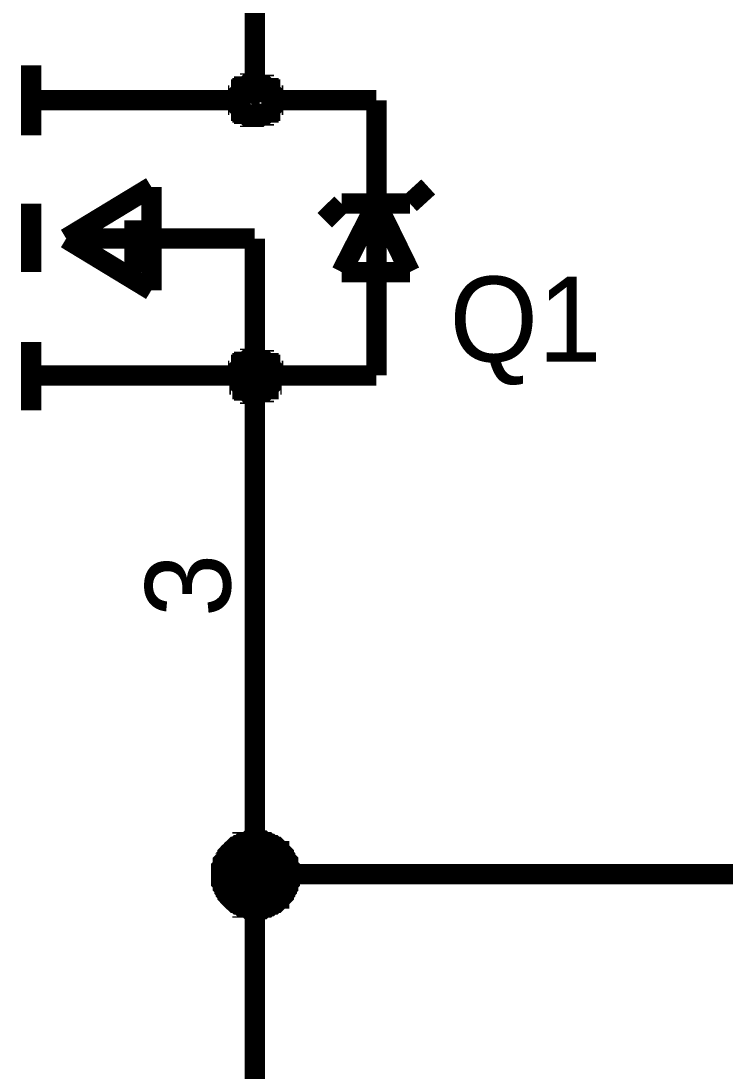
# Model space of a CAD drawing. Header units: millimetres. Extents: x 0 to 800, y 0 to 567.
# Drawn here: x 393.47 to 403.85, y 527.3 to 542.77 of the extents above; entities that cross this region are included whole.
import ezdxf

# ---------------------------------------------------------------- set-up
doc = ezdxf.new("R2010")
doc.units = ezdxf.units.MM
doc.layers.add('Sheet', color=255, linetype='Continuous')

msp = doc.modelspace()

# ---------------------------------------------------------------- linework, layer by layer
at = {"layer": 'Sheet'}
for points, const_width in [([(396.914, 542.117), (396.914, 547.202)], 0.3), ([(396.914, 541.602), (396.914, 542.364)], 0.3), ([(393.621, 541.087), (393.621, 542.117)], 0.3), ([(396.914, 541.602), (396.914, 542.117)], 0.3), ([(396.668, 541.602), (396.668, 541.625), (396.668, 541.625), (396.668, 541.647), (396.668, 541.647), (396.668, 541.669), (396.69, 541.669), (396.69, 541.692), (396.69, 541.692), (396.69, 541.714), (396.69, 541.714), (396.713, 541.737), (396.713, 541.737), (396.713, 541.759), (396.735, 541.759), (396.735, 541.759), (396.735, 541.781), (396.757, 541.781), (396.757, 541.781), (396.757, 541.804), (396.78, 541.804), (396.78, 541.804), (396.802, 541.826), (396.802, 541.826), (396.825, 541.826), (396.825, 541.826), (396.847, 541.826), (396.847, 541.849), (396.869, 541.849), (396.869, 541.849), (396.892, 541.849), (396.892, 541.849), (396.914, 541.849)], 0.3), ([(396.914, 541.849), (396.914, 541.849)], 0.3), ([(396.914, 541.849), (396.937, 541.849), (396.937, 541.849), (396.959, 541.849), (396.981, 541.849), (396.981, 541.849), (397.004, 541.826), (397.004, 541.826), (397.026, 541.826), (397.026, 541.826), (397.049, 541.826), (397.049, 541.804), (397.071, 541.804), (397.071, 541.804), (397.093, 541.781), (397.093, 541.781), (397.116, 541.781), (397.116, 541.759), (397.116, 541.759), (397.138, 541.759), (397.138, 541.737), (397.138, 541.737), (397.161, 541.714), (397.161, 541.714), (397.161, 541.692), (397.161, 541.692), (397.161, 541.669), (397.183, 541.669), (397.183, 541.647), (397.183, 541.647), (397.183, 541.625), (397.183, 541.625), (397.183, 541.602)], 0.3), ([(393.621, 541.602), (396.914, 541.602)], 0.3), ([(396.914, 541.356), (396.892, 541.356), (396.892, 541.356), (396.869, 541.356), (396.869, 541.356), (396.847, 541.356), (396.847, 541.378), (396.825, 541.378), (396.825, 541.378), (396.802, 541.378), (396.802, 541.378), (396.78, 541.401), (396.78, 541.401), (396.757, 541.401), (396.757, 541.423), (396.757, 541.423), (396.735, 541.423), (396.735, 541.445), (396.735, 541.445), (396.713, 541.445), (396.713, 541.468), (396.713, 541.468), (396.69, 541.49), (396.69, 541.49), (396.69, 541.513), (396.69, 541.513), (396.69, 541.535), (396.668, 541.535), (396.668, 541.557), (396.668, 541.557), (396.668, 541.58), (396.668, 541.58), (396.668, 541.602)], 0.3), ([(396.668, 541.602), (396.668, 541.602)], 0.3), ([(398.706, 541.602), (396.914, 541.602)], 0.3), ([(397.183, 541.602), (397.183, 541.58), (397.183, 541.58), (397.183, 541.557), (397.183, 541.557), (397.183, 541.535), (397.161, 541.535), (397.161, 541.513), (397.161, 541.513), (397.161, 541.49), (397.161, 541.49), (397.138, 541.468), (397.138, 541.468), (397.138, 541.445), (397.116, 541.445), (397.116, 541.445), (397.116, 541.423), (397.093, 541.423), (397.093, 541.423), (397.071, 541.401), (397.071, 541.401), (397.049, 541.401), (397.049, 541.378), (397.026, 541.378), (397.026, 541.378), (397.004, 541.378), (397.004, 541.378), (396.981, 541.356), (396.981, 541.356), (396.959, 541.356), (396.937, 541.356), (396.937, 541.356), (396.914, 541.356)], 0.3), ([(397.183, 541.602), (397.183, 541.602), (397.183, 541.602), (397.183, 541.602), (397.183, 541.602), (397.183, 541.602), (397.183, 541.602), (397.183, 541.602), (397.183, 541.602), (397.183, 541.602), (397.183, 541.602), (397.183, 541.602), (397.183, 541.602), (397.183, 541.602), (397.183, 541.602), (397.183, 541.602), (397.183, 541.602), (397.183, 541.602), (397.183, 541.602), (397.183, 541.602), (397.183, 541.602), (397.183, 541.602), (397.183, 541.602), (397.183, 541.602), (397.183, 541.602), (397.183, 541.602), (397.183, 541.602), (397.183, 541.602), (397.183, 541.602), (397.183, 541.602), (397.183, 541.602), (397.183, 541.602), (397.183, 541.602)], 0.3), ([(397.183, 541.602), (397.183, 541.602)], 0.3), ([(398.706, 537.548), (398.706, 541.602)], 0.3), ([(394.137, 539.564), (395.391, 540.325)], 0.3), ([(395.391, 540.325), (395.391, 538.802)], 0.3), ([(399.199, 540.079), (399.468, 540.325)], 0.3), ([(393.621, 540.079), (393.621, 539.071)], 0.3), ([(398.191, 540.079), (397.944, 539.833)], 0.3), ([(398.706, 540.079), (398.191, 539.071)], 0.3), ([(398.706, 540.079), (398.191, 540.079)], 0.3), ([(399.199, 539.071), (398.706, 540.079)], 0.3), ([(398.706, 540.079), (399.199, 540.079)], 0.3), ([(395.145, 539.833), (395.145, 539.071)], 0.3), ([(394.137, 539.564), (395.391, 538.802)], 0.3), ([(394.383, 539.564), (396.914, 539.564)], 0.3), ([(396.914, 539.564), (396.914, 537.033)], 0.3), ([(396.914, 539.564), (396.914, 538.041)], 0.3), ([(398.191, 539.071), (399.199, 539.071)], 0.3), ([(393.621, 538.041), (393.621, 537.033)], 0.3), ([(396.668, 537.548), (396.668, 537.57), (396.668, 537.57), (396.668, 537.593), (396.668, 537.593), (396.668, 537.615), (396.69, 537.615), (396.69, 537.638), (396.69, 537.638), (396.69, 537.66), (396.69, 537.66), (396.713, 537.682), (396.713, 537.682), (396.713, 537.705), (396.735, 537.705), (396.735, 537.705), (396.735, 537.727), (396.757, 537.727), (396.757, 537.727), (396.757, 537.75), (396.78, 537.75), (396.78, 537.75), (396.802, 537.772), (396.802, 537.772), (396.825, 537.772), (396.825, 537.772), (396.847, 537.772), (396.847, 537.794), (396.869, 537.794), (396.869, 537.794), (396.892, 537.794), (396.892, 537.794), (396.914, 537.794)], 0.3), ([(396.914, 537.794), (396.914, 537.794)], 0.3), ([(396.914, 537.794), (396.937, 537.794), (396.937, 537.794), (396.959, 537.794), (396.981, 537.794), (396.981, 537.794), (397.004, 537.772), (397.004, 537.772), (397.026, 537.772), (397.026, 537.772), (397.049, 537.772), (397.049, 537.75), (397.071, 537.75), (397.071, 537.75), (397.093, 537.727), (397.093, 537.727), (397.116, 537.727), (397.116, 537.705), (397.116, 537.705), (397.138, 537.705), (397.138, 537.682), (397.138, 537.682), (397.161, 537.66), (397.161, 537.66), (397.161, 537.638), (397.161, 537.638), (397.161, 537.615), (397.183, 537.615), (397.183, 537.593), (397.183, 537.593), (397.183, 537.57), (397.183, 537.57), (397.183, 537.548)], 0.3), ([(393.621, 537.548), (396.914, 537.548)], 0.3), ([(396.914, 537.279), (396.892, 537.279), (396.892, 537.279), (396.869, 537.279), (396.869, 537.279), (396.847, 537.279), (396.847, 537.302), (396.825, 537.302), (396.825, 537.302), (396.802, 537.302), (396.802, 537.302), (396.78, 537.324), (396.78, 537.324), (396.757, 537.324), (396.757, 537.346), (396.757, 537.346), (396.735, 537.346), (396.735, 537.369), (396.735, 537.369), (396.713, 537.391), (396.713, 537.391), (396.713, 537.414), (396.69, 537.414), (396.69, 537.436), (396.69, 537.436), (396.69, 537.458), (396.69, 537.458), (396.668, 537.481), (396.668, 537.481), (396.668, 537.503), (396.668, 537.526), (396.668, 537.526), (396.668, 537.548)], 0.3), ([(396.668, 537.548), (396.668, 537.548)], 0.3), ([(396.914, 537.548), (398.706, 537.548)], 0.3), ([(397.183, 537.548), (397.183, 537.526), (397.183, 537.526), (397.183, 537.503), (397.183, 537.481), (397.183, 537.481), (397.161, 537.458), (397.161, 537.458), (397.161, 537.436), (397.161, 537.436), (397.161, 537.414), (397.138, 537.414), (397.138, 537.391), (397.138, 537.391), (397.116, 537.369), (397.116, 537.369), (397.116, 537.346), (397.093, 537.346), (397.093, 537.346), (397.071, 537.324), (397.071, 537.324), (397.049, 537.324), (397.049, 537.302), (397.026, 537.302), (397.026, 537.302), (397.004, 537.302), (397.004, 537.302), (396.981, 537.279), (396.981, 537.279), (396.959, 537.279), (396.937, 537.279), (396.937, 537.279), (396.914, 537.279)], 0.3), ([(397.183, 537.548), (397.183, 537.548), (397.183, 537.548), (397.183, 537.548), (397.183, 537.548), (397.183, 537.548), (397.183, 537.548), (397.183, 537.548), (397.183, 537.548), (397.183, 537.548), (397.183, 537.548), (397.183, 537.548), (397.183, 537.548), (397.183, 537.548), (397.183, 537.548), (397.183, 537.548), (397.183, 537.548), (397.183, 537.548), (397.183, 537.548), (397.183, 537.548), (397.183, 537.548), (397.183, 537.548), (397.183, 537.548), (397.183, 537.548), (397.183, 537.548), (397.183, 537.548), (397.183, 537.548), (397.183, 537.548), (397.183, 537.548), (397.183, 537.548), (397.183, 537.548), (397.183, 537.548), (397.183, 537.548)], 0.3), ([(397.183, 537.548), (397.183, 537.548)], 0.3), ([(396.914, 537.033), (396.914, 531.948)], 0.3), ([(422.404, 530.851), (422.404, 530.201), (412.504, 530.201), (396.914, 530.201), (396.914, 531.948)], 0.3), ([(396.421, 530.201), (396.421, 530.224), (396.421, 530.246), (396.421, 530.268), (396.421, 530.291), (396.444, 530.313), (396.444, 530.336), (396.444, 530.38), (396.466, 530.403), (396.466, 530.403), (396.489, 530.425), (396.489, 530.448), (396.511, 530.47), (396.511, 530.492), (396.533, 530.515), (396.556, 530.537), (396.556, 530.537), (396.578, 530.56), (396.601, 530.582), (396.623, 530.604), (396.645, 530.604), (396.668, 530.627), (396.69, 530.627), (396.713, 530.649), (396.735, 530.649), (396.735, 530.672), (396.78, 530.672), (396.802, 530.672), (396.825, 530.694), (396.847, 530.694), (396.869, 530.694), (396.892, 530.694), (396.914, 530.694)], 0.3), ([(396.421, 530.201), (396.421, 530.224), (396.421, 530.246), (396.421, 530.268), (396.421, 530.291), (396.444, 530.313), (396.444, 530.336), (396.444, 530.38), (396.466, 530.403), (396.466, 530.403), (396.489, 530.425), (396.489, 530.448), (396.511, 530.47), (396.511, 530.492), (396.533, 530.515), (396.556, 530.537), (396.556, 530.537), (396.578, 530.56), (396.601, 530.582), (396.623, 530.604), (396.645, 530.604), (396.668, 530.627), (396.69, 530.627), (396.713, 530.649), (396.735, 530.649), (396.735, 530.672), (396.78, 530.672), (396.802, 530.672), (396.825, 530.694), (396.847, 530.694), (396.869, 530.694), (396.892, 530.694), (396.914, 530.694)], 0.3), ([(396.421, 530.201), (396.421, 530.224), (396.421, 530.246), (396.421, 530.268), (396.421, 530.291), (396.444, 530.313), (396.444, 530.336), (396.444, 530.38), (396.466, 530.403), (396.466, 530.403), (396.489, 530.425), (396.489, 530.448), (396.511, 530.47), (396.511, 530.492), (396.533, 530.515), (396.556, 530.537), (396.556, 530.537), (396.578, 530.56), (396.601, 530.582), (396.623, 530.604), (396.645, 530.604), (396.668, 530.627), (396.69, 530.627), (396.713, 530.649), (396.735, 530.649), (396.735, 530.672), (396.78, 530.672), (396.802, 530.672), (396.825, 530.694), (396.847, 530.694), (396.869, 530.694), (396.892, 530.694), (396.914, 530.694)], 0.3), ([(396.421, 530.201), (396.421, 530.224), (396.421, 530.246), (396.421, 530.268), (396.421, 530.291), (396.444, 530.313), (396.444, 530.336), (396.444, 530.38), (396.466, 530.403), (396.466, 530.403), (396.489, 530.425), (396.489, 530.448), (396.511, 530.47), (396.511, 530.492), (396.533, 530.515), (396.556, 530.537), (396.556, 530.537), (396.578, 530.56), (396.601, 530.582), (396.623, 530.604), (396.645, 530.604), (396.668, 530.627), (396.69, 530.627), (396.713, 530.649), (396.735, 530.649), (396.735, 530.672), (396.78, 530.672), (396.802, 530.672), (396.825, 530.694), (396.847, 530.694), (396.869, 530.694), (396.892, 530.694), (396.914, 530.694)], 0.3), ([(396.421, 530.201), (396.421, 530.224), (396.421, 530.246), (396.421, 530.268), (396.421, 530.291), (396.444, 530.313), (396.444, 530.336), (396.444, 530.38), (396.466, 530.403), (396.466, 530.403), (396.489, 530.425), (396.489, 530.448), (396.511, 530.47), (396.511, 530.492), (396.533, 530.515), (396.556, 530.537), (396.556, 530.537), (396.578, 530.56), (396.601, 530.582), (396.623, 530.604), (396.645, 530.604), (396.668, 530.627), (396.69, 530.627), (396.713, 530.649), (396.735, 530.649), (396.735, 530.672), (396.78, 530.672), (396.802, 530.672), (396.825, 530.694), (396.847, 530.694), (396.869, 530.694), (396.892, 530.694), (396.914, 530.694)], 0.0991), ([(396.421, 530.201), (396.421, 530.224), (396.421, 530.246), (396.421, 530.268), (396.421, 530.291), (396.444, 530.313), (396.444, 530.336), (396.444, 530.38), (396.466, 530.403), (396.466, 530.403), (396.489, 530.425), (396.489, 530.448), (396.511, 530.47), (396.511, 530.492), (396.533, 530.515), (396.556, 530.537), (396.556, 530.537), (396.578, 530.56), (396.601, 530.582), (396.623, 530.604), (396.645, 530.604), (396.668, 530.627), (396.69, 530.627), (396.713, 530.649), (396.735, 530.649), (396.735, 530.672), (396.78, 530.672), (396.802, 530.672), (396.825, 530.694), (396.847, 530.694), (396.869, 530.694), (396.892, 530.694), (396.914, 530.694)], 0.0991), ([(396.421, 530.201), (396.421, 530.224), (396.421, 530.246), (396.421, 530.268), (396.421, 530.291), (396.444, 530.313), (396.444, 530.336), (396.444, 530.38), (396.466, 530.403), (396.466, 530.403), (396.489, 530.425), (396.489, 530.448), (396.511, 530.47), (396.511, 530.492), (396.533, 530.515), (396.556, 530.537), (396.556, 530.537), (396.578, 530.56), (396.601, 530.582), (396.623, 530.604), (396.645, 530.604), (396.668, 530.627), (396.69, 530.627), (396.713, 530.649), (396.735, 530.649), (396.735, 530.672), (396.78, 530.672), (396.802, 530.672), (396.825, 530.694), (396.847, 530.694), (396.869, 530.694), (396.892, 530.694), (396.914, 530.694)], 0.0991), ([(396.421, 530.201), (396.421, 530.224), (396.421, 530.246), (396.421, 530.268), (396.421, 530.291), (396.444, 530.313), (396.444, 530.336), (396.444, 530.38), (396.466, 530.403), (396.466, 530.403), (396.489, 530.425), (396.489, 530.448), (396.511, 530.47), (396.511, 530.492), (396.533, 530.515), (396.556, 530.537), (396.556, 530.537), (396.578, 530.56), (396.601, 530.582), (396.623, 530.604), (396.645, 530.604), (396.668, 530.627), (396.69, 530.627), (396.713, 530.649), (396.735, 530.649), (396.735, 530.672), (396.78, 530.672), (396.802, 530.672), (396.825, 530.694), (396.847, 530.694), (396.869, 530.694), (396.892, 530.694), (396.914, 530.694)], 0.0991), ([(396.914, 530.694), (396.914, 530.694)], 0.3), ([(396.914, 530.694), (396.937, 530.694), (396.959, 530.694), (397.004, 530.694), (397.026, 530.694), (397.049, 530.672), (397.071, 530.672), (397.093, 530.672), (397.116, 530.649), (397.138, 530.649), (397.161, 530.627), (397.183, 530.627), (397.205, 530.604), (397.228, 530.604), (397.25, 530.582), (397.272, 530.56), (397.272, 530.537), (397.295, 530.537), (397.317, 530.515), (397.34, 530.492), (397.34, 530.47), (397.362, 530.448), (397.362, 530.425), (397.384, 530.403), (397.384, 530.403), (397.407, 530.38), (397.407, 530.336), (397.407, 530.313), (397.429, 530.291), (397.429, 530.268), (397.429, 530.246), (397.429, 530.224), (397.429, 530.201)], 0.3), ([(396.914, 530.694), (396.914, 530.694)], 0.3), ([(396.914, 530.694), (396.937, 530.694), (396.959, 530.694), (397.004, 530.694), (397.026, 530.694), (397.049, 530.672), (397.071, 530.672), (397.093, 530.672), (397.116, 530.649), (397.138, 530.649), (397.161, 530.627), (397.183, 530.627), (397.205, 530.604), (397.228, 530.604), (397.25, 530.582), (397.272, 530.56), (397.272, 530.537), (397.295, 530.537), (397.317, 530.515), (397.34, 530.492), (397.34, 530.47), (397.362, 530.448), (397.362, 530.425), (397.384, 530.403), (397.384, 530.403), (397.407, 530.38), (397.407, 530.336), (397.407, 530.313), (397.429, 530.291), (397.429, 530.268), (397.429, 530.246), (397.429, 530.224), (397.429, 530.201)], 0.3), ([(396.914, 530.694), (396.914, 530.694)], 0.3), ([(396.914, 530.694), (396.937, 530.694), (396.959, 530.694), (397.004, 530.694), (397.026, 530.694), (397.049, 530.672), (397.071, 530.672), (397.093, 530.672), (397.116, 530.649), (397.138, 530.649), (397.161, 530.627), (397.183, 530.627), (397.205, 530.604), (397.228, 530.604), (397.25, 530.582), (397.272, 530.56), (397.272, 530.537), (397.295, 530.537), (397.317, 530.515), (397.34, 530.492), (397.34, 530.47), (397.362, 530.448), (397.362, 530.425), (397.384, 530.403), (397.384, 530.403), (397.407, 530.38), (397.407, 530.336), (397.407, 530.313), (397.429, 530.291), (397.429, 530.268), (397.429, 530.246), (397.429, 530.224), (397.429, 530.201)], 0.3), ([(396.914, 530.694), (396.914, 530.694)], 0.3), ([(396.914, 530.694), (396.937, 530.694), (396.959, 530.694), (397.004, 530.694), (397.026, 530.694), (397.049, 530.672), (397.071, 530.672), (397.093, 530.672), (397.116, 530.649), (397.138, 530.649), (397.161, 530.627), (397.183, 530.627), (397.205, 530.604), (397.228, 530.604), (397.25, 530.582), (397.272, 530.56), (397.272, 530.537), (397.295, 530.537), (397.317, 530.515), (397.34, 530.492), (397.34, 530.47), (397.362, 530.448), (397.362, 530.425), (397.384, 530.403), (397.384, 530.403), (397.407, 530.38), (397.407, 530.336), (397.407, 530.313), (397.429, 530.291), (397.429, 530.268), (397.429, 530.246), (397.429, 530.224), (397.429, 530.201)], 0.3), ([(396.914, 530.694), (396.914, 530.694)], 0.0991), ([(396.914, 530.694), (396.937, 530.694), (396.959, 530.694), (397.004, 530.694), (397.026, 530.694), (397.049, 530.672), (397.071, 530.672), (397.093, 530.672), (397.116, 530.649), (397.138, 530.649), (397.161, 530.627), (397.183, 530.627), (397.205, 530.604), (397.228, 530.604), (397.25, 530.582), (397.272, 530.56), (397.272, 530.537), (397.295, 530.537), (397.317, 530.515), (397.34, 530.492), (397.34, 530.47), (397.362, 530.448), (397.362, 530.425), (397.384, 530.403), (397.384, 530.403), (397.407, 530.38), (397.407, 530.336), (397.407, 530.313), (397.429, 530.291), (397.429, 530.268), (397.429, 530.246), (397.429, 530.224), (397.429, 530.201)], 0.0991), ([(396.914, 530.694), (396.914, 530.694)], 0.0991), ([(396.914, 530.694), (396.937, 530.694), (396.959, 530.694), (397.004, 530.694), (397.026, 530.694), (397.049, 530.672), (397.071, 530.672), (397.093, 530.672), (397.116, 530.649), (397.138, 530.649), (397.161, 530.627), (397.183, 530.627), (397.205, 530.604), (397.228, 530.604), (397.25, 530.582), (397.272, 530.56), (397.272, 530.537), (397.295, 530.537), (397.317, 530.515), (397.34, 530.492), (397.34, 530.47), (397.362, 530.448), (397.362, 530.425), (397.384, 530.403), (397.384, 530.403), (397.407, 530.38), (397.407, 530.336), (397.407, 530.313), (397.429, 530.291), (397.429, 530.268), (397.429, 530.246), (397.429, 530.224), (397.429, 530.201)], 0.0991), ([(396.914, 530.694), (396.914, 530.694)], 0.0991), ([(396.914, 530.694), (396.937, 530.694), (396.959, 530.694), (397.004, 530.694), (397.026, 530.694), (397.049, 530.672), (397.071, 530.672), (397.093, 530.672), (397.116, 530.649), (397.138, 530.649), (397.161, 530.627), (397.183, 530.627), (397.205, 530.604), (397.228, 530.604), (397.25, 530.582), (397.272, 530.56), (397.272, 530.537), (397.295, 530.537), (397.317, 530.515), (397.34, 530.492), (397.34, 530.47), (397.362, 530.448), (397.362, 530.425), (397.384, 530.403), (397.384, 530.403), (397.407, 530.38), (397.407, 530.336), (397.407, 530.313), (397.429, 530.291), (397.429, 530.268), (397.429, 530.246), (397.429, 530.224), (397.429, 530.201)], 0.0991), ([(396.914, 530.694), (396.914, 530.694)], 0.0991), ([(396.914, 530.694), (396.937, 530.694), (396.959, 530.694), (397.004, 530.694), (397.026, 530.694), (397.049, 530.672), (397.071, 530.672), (397.093, 530.672), (397.116, 530.649), (397.138, 530.649), (397.161, 530.627), (397.183, 530.627), (397.205, 530.604), (397.228, 530.604), (397.25, 530.582), (397.272, 530.56), (397.272, 530.537), (397.295, 530.537), (397.317, 530.515), (397.34, 530.492), (397.34, 530.47), (397.362, 530.448), (397.362, 530.425), (397.384, 530.403), (397.384, 530.403), (397.407, 530.38), (397.407, 530.336), (397.407, 530.313), (397.429, 530.291), (397.429, 530.268), (397.429, 530.246), (397.429, 530.224), (397.429, 530.201)], 0.0991), ([(396.914, 529.686), (396.892, 529.686), (396.869, 529.686), (396.847, 529.686), (396.825, 529.686), (396.802, 529.708), (396.78, 529.708), (396.735, 529.708), (396.735, 529.731), (396.713, 529.731), (396.69, 529.753), (396.668, 529.753), (396.645, 529.776), (396.623, 529.776), (396.601, 529.798), (396.578, 529.82), (396.556, 529.843), (396.556, 529.843), (396.533, 529.865), (396.511, 529.888), (396.511, 529.91), (396.489, 529.932), (396.489, 529.955), (396.466, 529.977), (396.466, 530), (396.444, 530.022), (396.444, 530.044), (396.444, 530.067), (396.421, 530.089), (396.421, 530.112), (396.421, 530.156), (396.421, 530.179), (396.421, 530.201)], 0.3), ([(396.421, 530.201), (396.421, 530.201)], 0.3), ([(396.914, 529.686), (396.892, 529.686), (396.869, 529.686), (396.847, 529.686), (396.825, 529.686), (396.802, 529.708), (396.78, 529.708), (396.735, 529.708), (396.735, 529.731), (396.713, 529.731), (396.69, 529.753), (396.668, 529.753), (396.645, 529.776), (396.623, 529.776), (396.601, 529.798), (396.578, 529.82), (396.556, 529.843), (396.556, 529.843), (396.533, 529.865), (396.511, 529.888), (396.511, 529.91), (396.489, 529.932), (396.489, 529.955), (396.466, 529.977), (396.466, 530), (396.444, 530.022), (396.444, 530.044), (396.444, 530.067), (396.421, 530.089), (396.421, 530.112), (396.421, 530.156), (396.421, 530.179), (396.421, 530.201)], 0.3), ([(396.421, 530.201), (396.421, 530.201)], 0.3), ([(396.914, 529.686), (396.892, 529.686), (396.869, 529.686), (396.847, 529.686), (396.825, 529.686), (396.802, 529.708), (396.78, 529.708), (396.735, 529.708), (396.735, 529.731), (396.713, 529.731), (396.69, 529.753), (396.668, 529.753), (396.645, 529.776), (396.623, 529.776), (396.601, 529.798), (396.578, 529.82), (396.556, 529.843), (396.556, 529.843), (396.533, 529.865), (396.511, 529.888), (396.511, 529.91), (396.489, 529.932), (396.489, 529.955), (396.466, 529.977), (396.466, 530), (396.444, 530.022), (396.444, 530.044), (396.444, 530.067), (396.421, 530.089), (396.421, 530.112), (396.421, 530.156), (396.421, 530.179), (396.421, 530.201)], 0.3), ([(396.421, 530.201), (396.421, 530.201)], 0.3), ([(396.914, 529.686), (396.892, 529.686), (396.869, 529.686), (396.847, 529.686), (396.825, 529.686), (396.802, 529.708), (396.78, 529.708), (396.735, 529.708), (396.735, 529.731), (396.713, 529.731), (396.69, 529.753), (396.668, 529.753), (396.645, 529.776), (396.623, 529.776), (396.601, 529.798), (396.578, 529.82), (396.556, 529.843), (396.556, 529.843), (396.533, 529.865), (396.511, 529.888), (396.511, 529.91), (396.489, 529.932), (396.489, 529.955), (396.466, 529.977), (396.466, 530), (396.444, 530.022), (396.444, 530.044), (396.444, 530.067), (396.421, 530.089), (396.421, 530.112), (396.421, 530.156), (396.421, 530.179), (396.421, 530.201)], 0.3), ([(396.421, 530.201), (396.421, 530.201)], 0.3), ([(396.914, 530.201), (396.914, 507.332)], 0.3), ([(397.429, 530.201), (397.429, 530.179), (397.429, 530.156), (397.429, 530.112), (397.429, 530.089), (397.407, 530.067), (397.407, 530.044), (397.407, 530.022), (397.384, 530), (397.384, 529.977), (397.362, 529.955), (397.362, 529.932), (397.34, 529.91), (397.34, 529.888), (397.317, 529.865), (397.295, 529.843), (397.272, 529.843), (397.272, 529.82), (397.25, 529.798), (397.228, 529.776), (397.205, 529.776), (397.183, 529.753), (397.161, 529.753), (397.138, 529.731), (397.116, 529.731), (397.093, 529.708), (397.071, 529.708), (397.049, 529.708), (397.026, 529.686), (397.004, 529.686), (396.959, 529.686), (396.937, 529.686), (396.914, 529.686)], 0.3), ([(397.429, 530.201), (397.429, 530.179), (397.429, 530.156), (397.429, 530.112), (397.429, 530.089), (397.407, 530.067), (397.407, 530.044), (397.407, 530.022), (397.384, 530), (397.384, 529.977), (397.362, 529.955), (397.362, 529.932), (397.34, 529.91), (397.34, 529.888), (397.317, 529.865), (397.295, 529.843), (397.272, 529.843), (397.272, 529.82), (397.25, 529.798), (397.228, 529.776), (397.205, 529.776), (397.183, 529.753), (397.161, 529.753), (397.138, 529.731), (397.116, 529.731), (397.093, 529.708), (397.071, 529.708), (397.049, 529.708), (397.026, 529.686), (397.004, 529.686), (396.959, 529.686), (396.937, 529.686), (396.914, 529.686)], 0.3), ([(397.429, 530.201), (397.429, 530.179), (397.429, 530.156), (397.429, 530.112), (397.429, 530.089), (397.407, 530.067), (397.407, 530.044), (397.407, 530.022), (397.384, 530), (397.384, 529.977), (397.362, 529.955), (397.362, 529.932), (397.34, 529.91), (397.34, 529.888), (397.317, 529.865), (397.295, 529.843), (397.272, 529.843), (397.272, 529.82), (397.25, 529.798), (397.228, 529.776), (397.205, 529.776), (397.183, 529.753), (397.161, 529.753), (397.138, 529.731), (397.116, 529.731), (397.093, 529.708), (397.071, 529.708), (397.049, 529.708), (397.026, 529.686), (397.004, 529.686), (396.959, 529.686), (396.937, 529.686), (396.914, 529.686)], 0.3), ([(397.429, 530.201), (397.429, 530.179), (397.429, 530.156), (397.429, 530.112), (397.429, 530.089), (397.407, 530.067), (397.407, 530.044), (397.407, 530.022), (397.384, 530), (397.384, 529.977), (397.362, 529.955), (397.362, 529.932), (397.34, 529.91), (397.34, 529.888), (397.317, 529.865), (397.295, 529.843), (397.272, 529.843), (397.272, 529.82), (397.25, 529.798), (397.228, 529.776), (397.205, 529.776), (397.183, 529.753), (397.161, 529.753), (397.138, 529.731), (397.116, 529.731), (397.093, 529.708), (397.071, 529.708), (397.049, 529.708), (397.026, 529.686), (397.004, 529.686), (396.959, 529.686), (396.937, 529.686), (396.914, 529.686)], 0.3), ([(397.429, 530.201), (397.429, 530.201), (397.429, 530.201), (397.429, 530.201), (397.429, 530.201), (397.429, 530.201), (397.429, 530.201), (397.429, 530.201), (397.429, 530.201), (397.429, 530.201), (397.429, 530.201), (397.429, 530.201), (397.429, 530.201), (397.429, 530.201), (397.429, 530.201), (397.429, 530.201), (397.429, 530.201), (397.429, 530.201), (397.429, 530.201), (397.429, 530.201), (397.429, 530.201), (397.429, 530.201), (397.429, 530.201), (397.429, 530.201), (397.429, 530.201), (397.429, 530.201), (397.429, 530.201), (397.429, 530.201), (397.429, 530.201), (397.429, 530.201), (397.429, 530.201), (397.429, 530.201), (397.429, 530.201)], 0.3), ([(397.429, 530.201), (397.429, 530.201)], 0.3), ([(397.429, 530.201), (397.429, 530.201), (397.429, 530.201), (397.429, 530.201), (397.429, 530.201), (397.429, 530.201), (397.429, 530.201), (397.429, 530.201), (397.429, 530.201), (397.429, 530.201), (397.429, 530.201), (397.429, 530.201), (397.429, 530.201), (397.429, 530.201), (397.429, 530.201), (397.429, 530.201), (397.429, 530.201), (397.429, 530.201), (397.429, 530.201), (397.429, 530.201), (397.429, 530.201), (397.429, 530.201), (397.429, 530.201), (397.429, 530.201), (397.429, 530.201), (397.429, 530.201), (397.429, 530.201), (397.429, 530.201), (397.429, 530.201), (397.429, 530.201), (397.429, 530.201), (397.429, 530.201), (397.429, 530.201)], 0.3), ([(397.429, 530.201), (397.429, 530.201)], 0.3), ([(397.429, 530.201), (397.429, 530.201), (397.429, 530.201), (397.429, 530.201), (397.429, 530.201), (397.429, 530.201), (397.429, 530.201), (397.429, 530.201), (397.429, 530.201), (397.429, 530.201), (397.429, 530.201), (397.429, 530.201), (397.429, 530.201), (397.429, 530.201), (397.429, 530.201), (397.429, 530.201), (397.429, 530.201), (397.429, 530.201), (397.429, 530.201), (397.429, 530.201), (397.429, 530.201), (397.429, 530.201), (397.429, 530.201), (397.429, 530.201), (397.429, 530.201), (397.429, 530.201), (397.429, 530.201), (397.429, 530.201), (397.429, 530.201), (397.429, 530.201), (397.429, 530.201), (397.429, 530.201), (397.429, 530.201)], 0.3), ([(397.429, 530.201), (397.429, 530.201)], 0.3), ([(397.429, 530.201), (397.429, 530.201), (397.429, 530.201), (397.429, 530.201), (397.429, 530.201), (397.429, 530.201), (397.429, 530.201), (397.429, 530.201), (397.429, 530.201), (397.429, 530.201), (397.429, 530.201), (397.429, 530.201), (397.429, 530.201), (397.429, 530.201), (397.429, 530.201), (397.429, 530.201), (397.429, 530.201), (397.429, 530.201), (397.429, 530.201), (397.429, 530.201), (397.429, 530.201), (397.429, 530.201), (397.429, 530.201), (397.429, 530.201), (397.429, 530.201), (397.429, 530.201), (397.429, 530.201), (397.429, 530.201), (397.429, 530.201), (397.429, 530.201), (397.429, 530.201), (397.429, 530.201), (397.429, 530.201)], 0.3), ([(397.429, 530.201), (397.429, 530.201)], 0.3), ([(396.914, 529.686), (396.892, 529.686), (396.869, 529.686), (396.847, 529.686), (396.825, 529.686), (396.802, 529.708), (396.78, 529.708), (396.735, 529.708), (396.735, 529.731), (396.713, 529.731), (396.69, 529.753), (396.668, 529.753), (396.645, 529.776), (396.623, 529.776), (396.601, 529.798), (396.578, 529.82), (396.556, 529.843), (396.556, 529.843), (396.533, 529.865), (396.511, 529.888), (396.511, 529.91), (396.489, 529.932), (396.489, 529.955), (396.466, 529.977), (396.466, 530), (396.444, 530.022), (396.444, 530.044), (396.444, 530.067), (396.421, 530.089), (396.421, 530.112), (396.421, 530.156), (396.421, 530.179), (396.421, 530.201)], 0.0991), ([(396.421, 530.201), (396.421, 530.201)], 0.0991), ([(396.914, 529.686), (396.892, 529.686), (396.869, 529.686), (396.847, 529.686), (396.825, 529.686), (396.802, 529.708), (396.78, 529.708), (396.735, 529.708), (396.735, 529.731), (396.713, 529.731), (396.69, 529.753), (396.668, 529.753), (396.645, 529.776), (396.623, 529.776), (396.601, 529.798), (396.578, 529.82), (396.556, 529.843), (396.556, 529.843), (396.533, 529.865), (396.511, 529.888), (396.511, 529.91), (396.489, 529.932), (396.489, 529.955), (396.466, 529.977), (396.466, 530), (396.444, 530.022), (396.444, 530.044), (396.444, 530.067), (396.421, 530.089), (396.421, 530.112), (396.421, 530.156), (396.421, 530.179), (396.421, 530.201)], 0.0991), ([(396.421, 530.201), (396.421, 530.201)], 0.0991), ([(396.914, 529.686), (396.892, 529.686), (396.869, 529.686), (396.847, 529.686), (396.825, 529.686), (396.802, 529.708), (396.78, 529.708), (396.735, 529.708), (396.735, 529.731), (396.713, 529.731), (396.69, 529.753), (396.668, 529.753), (396.645, 529.776), (396.623, 529.776), (396.601, 529.798), (396.578, 529.82), (396.556, 529.843), (396.556, 529.843), (396.533, 529.865), (396.511, 529.888), (396.511, 529.91), (396.489, 529.932), (396.489, 529.955), (396.466, 529.977), (396.466, 530), (396.444, 530.022), (396.444, 530.044), (396.444, 530.067), (396.421, 530.089), (396.421, 530.112), (396.421, 530.156), (396.421, 530.179), (396.421, 530.201)], 0.0991), ([(396.421, 530.201), (396.421, 530.201)], 0.0991), ([(396.914, 529.686), (396.892, 529.686), (396.869, 529.686), (396.847, 529.686), (396.825, 529.686), (396.802, 529.708), (396.78, 529.708), (396.735, 529.708), (396.735, 529.731), (396.713, 529.731), (396.69, 529.753), (396.668, 529.753), (396.645, 529.776), (396.623, 529.776), (396.601, 529.798), (396.578, 529.82), (396.556, 529.843), (396.556, 529.843), (396.533, 529.865), (396.511, 529.888), (396.511, 529.91), (396.489, 529.932), (396.489, 529.955), (396.466, 529.977), (396.466, 530), (396.444, 530.022), (396.444, 530.044), (396.444, 530.067), (396.421, 530.089), (396.421, 530.112), (396.421, 530.156), (396.421, 530.179), (396.421, 530.201)], 0.0991), ([(396.421, 530.201), (396.421, 530.201)], 0.0991), ([(397.429, 530.201), (397.429, 530.179), (397.429, 530.156), (397.429, 530.112), (397.429, 530.089), (397.407, 530.067), (397.407, 530.044), (397.407, 530.022), (397.384, 530), (397.384, 529.977), (397.362, 529.955), (397.362, 529.932), (397.34, 529.91), (397.34, 529.888), (397.317, 529.865), (397.295, 529.843), (397.272, 529.843), (397.272, 529.82), (397.25, 529.798), (397.228, 529.776), (397.205, 529.776), (397.183, 529.753), (397.161, 529.753), (397.138, 529.731), (397.116, 529.731), (397.093, 529.708), (397.071, 529.708), (397.049, 529.708), (397.026, 529.686), (397.004, 529.686), (396.959, 529.686), (396.937, 529.686), (396.914, 529.686)], 0.0991), ([(397.429, 530.201), (397.429, 530.179), (397.429, 530.156), (397.429, 530.112), (397.429, 530.089), (397.407, 530.067), (397.407, 530.044), (397.407, 530.022), (397.384, 530), (397.384, 529.977), (397.362, 529.955), (397.362, 529.932), (397.34, 529.91), (397.34, 529.888), (397.317, 529.865), (397.295, 529.843), (397.272, 529.843), (397.272, 529.82), (397.25, 529.798), (397.228, 529.776), (397.205, 529.776), (397.183, 529.753), (397.161, 529.753), (397.138, 529.731), (397.116, 529.731), (397.093, 529.708), (397.071, 529.708), (397.049, 529.708), (397.026, 529.686), (397.004, 529.686), (396.959, 529.686), (396.937, 529.686), (396.914, 529.686)], 0.0991), ([(397.429, 530.201), (397.429, 530.179), (397.429, 530.156), (397.429, 530.112), (397.429, 530.089), (397.407, 530.067), (397.407, 530.044), (397.407, 530.022), (397.384, 530), (397.384, 529.977), (397.362, 529.955), (397.362, 529.932), (397.34, 529.91), (397.34, 529.888), (397.317, 529.865), (397.295, 529.843), (397.272, 529.843), (397.272, 529.82), (397.25, 529.798), (397.228, 529.776), (397.205, 529.776), (397.183, 529.753), (397.161, 529.753), (397.138, 529.731), (397.116, 529.731), (397.093, 529.708), (397.071, 529.708), (397.049, 529.708), (397.026, 529.686), (397.004, 529.686), (396.959, 529.686), (396.937, 529.686), (396.914, 529.686)], 0.0991), ([(397.429, 530.201), (397.429, 530.179), (397.429, 530.156), (397.429, 530.112), (397.429, 530.089), (397.407, 530.067), (397.407, 530.044), (397.407, 530.022), (397.384, 530), (397.384, 529.977), (397.362, 529.955), (397.362, 529.932), (397.34, 529.91), (397.34, 529.888), (397.317, 529.865), (397.295, 529.843), (397.272, 529.843), (397.272, 529.82), (397.25, 529.798), (397.228, 529.776), (397.205, 529.776), (397.183, 529.753), (397.161, 529.753), (397.138, 529.731), (397.116, 529.731), (397.093, 529.708), (397.071, 529.708), (397.049, 529.708), (397.026, 529.686), (397.004, 529.686), (396.959, 529.686), (396.937, 529.686), (396.914, 529.686)], 0.0991), ([(397.429, 530.201), (397.429, 530.201), (397.429, 530.201), (397.429, 530.201), (397.429, 530.201), (397.429, 530.201), (397.429, 530.201), (397.429, 530.201), (397.429, 530.201), (397.429, 530.201), (397.429, 530.201), (397.429, 530.201), (397.429, 530.201), (397.429, 530.201), (397.429, 530.201), (397.429, 530.201), (397.429, 530.201), (397.429, 530.201), (397.429, 530.201), (397.429, 530.201), (397.429, 530.201), (397.429, 530.201), (397.429, 530.201), (397.429, 530.201), (397.429, 530.201), (397.429, 530.201), (397.429, 530.201), (397.429, 530.201), (397.429, 530.201), (397.429, 530.201), (397.429, 530.201), (397.429, 530.201), (397.429, 530.201)], 0.0991), ([(397.429, 530.201), (397.429, 530.201)], 0.0991), ([(397.429, 530.201), (397.429, 530.201), (397.429, 530.201), (397.429, 530.201), (397.429, 530.201), (397.429, 530.201), (397.429, 530.201), (397.429, 530.201), (397.429, 530.201), (397.429, 530.201), (397.429, 530.201), (397.429, 530.201), (397.429, 530.201), (397.429, 530.201), (397.429, 530.201), (397.429, 530.201), (397.429, 530.201), (397.429, 530.201), (397.429, 530.201), (397.429, 530.201), (397.429, 530.201), (397.429, 530.201), (397.429, 530.201), (397.429, 530.201), (397.429, 530.201), (397.429, 530.201), (397.429, 530.201), (397.429, 530.201), (397.429, 530.201), (397.429, 530.201), (397.429, 530.201), (397.429, 530.201), (397.429, 530.201)], 0.0991), ([(397.429, 530.201), (397.429, 530.201)], 0.0991), ([(397.429, 530.201), (397.429, 530.201), (397.429, 530.201), (397.429, 530.201), (397.429, 530.201), (397.429, 530.201), (397.429, 530.201), (397.429, 530.201), (397.429, 530.201), (397.429, 530.201), (397.429, 530.201), (397.429, 530.201), (397.429, 530.201), (397.429, 530.201), (397.429, 530.201), (397.429, 530.201), (397.429, 530.201), (397.429, 530.201), (397.429, 530.201), (397.429, 530.201), (397.429, 530.201), (397.429, 530.201), (397.429, 530.201), (397.429, 530.201), (397.429, 530.201), (397.429, 530.201), (397.429, 530.201), (397.429, 530.201), (397.429, 530.201), (397.429, 530.201), (397.429, 530.201), (397.429, 530.201), (397.429, 530.201)], 0.0991), ([(397.429, 530.201), (397.429, 530.201)], 0.0991), ([(397.429, 530.201), (397.429, 530.201), (397.429, 530.201), (397.429, 530.201), (397.429, 530.201), (397.429, 530.201), (397.429, 530.201), (397.429, 530.201), (397.429, 530.201), (397.429, 530.201), (397.429, 530.201), (397.429, 530.201), (397.429, 530.201), (397.429, 530.201), (397.429, 530.201), (397.429, 530.201), (397.429, 530.201), (397.429, 530.201), (397.429, 530.201), (397.429, 530.201), (397.429, 530.201), (397.429, 530.201), (397.429, 530.201), (397.429, 530.201), (397.429, 530.201), (397.429, 530.201), (397.429, 530.201), (397.429, 530.201), (397.429, 530.201), (397.429, 530.201), (397.429, 530.201), (397.429, 530.201), (397.429, 530.201)], 0.0991), ([(397.429, 530.201), (397.429, 530.201)], 0.0991)]:
    msp.add_lwpolyline(points, dxfattribs=dict(at, const_width=const_width))
at = {"layer": 'Sheet', "const_width": 0.508}
msp.add_lwpolyline([(396.659, 530.209, 1), (397.167, 530.209, 1)], format="xyb", close=True, dxfattribs=at)

# ---------------------------------------------------------------- texts
at = {"layer": 'Sheet'}
msp.add_text('Q1', height=1.2543, dxfattribs=at).set_placement((399.781, 537.75))
msp.add_text('3', height=1.254, rotation=90, dxfattribs=at).set_placement((396.556, 533.987))

doc.saveas('drawing.dxf')
